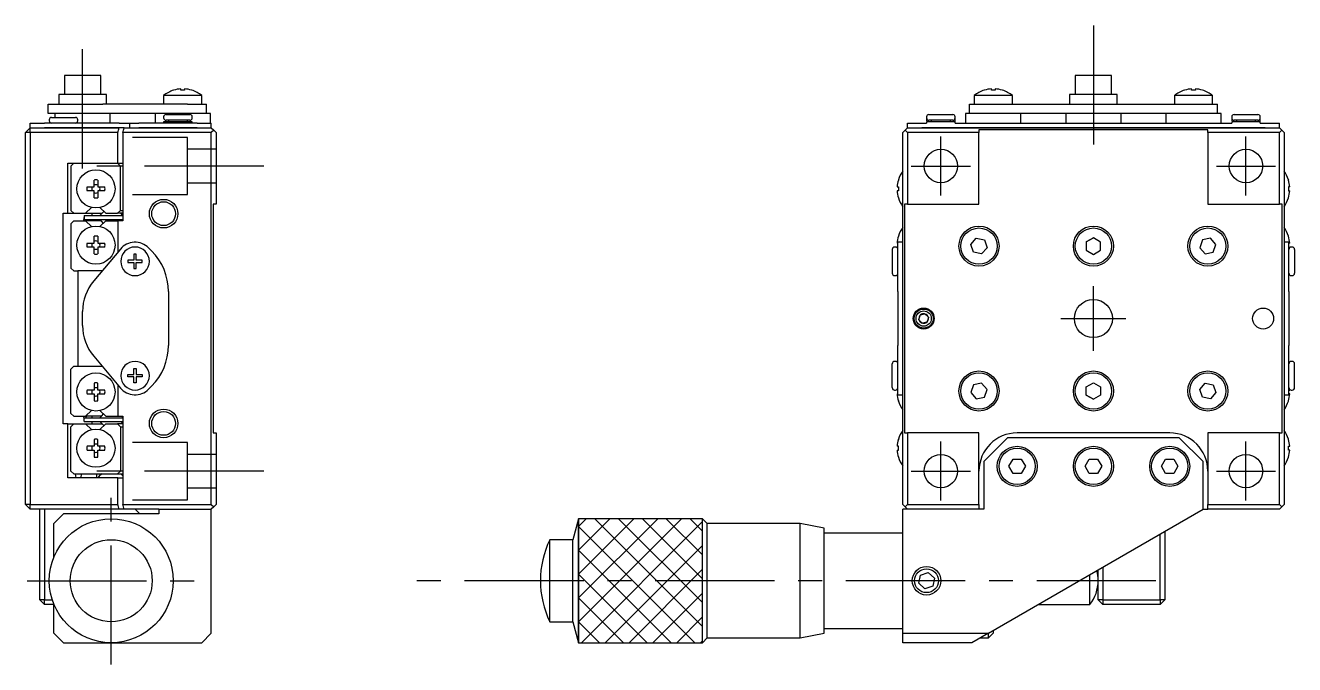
# Model space of a CAD drawing. Extents: x 28 to 395, y -23 to 175.
# Drawn here: x 262.3 to 395.4, y 64.8 to 131.9 of the extents above; entities that cross this region are included whole.
import ezdxf

# ---------------------------------------------------------------- set-up
doc = ezdxf.new("R2010")
doc.units = 0
doc.header["$LTSCALE"] = 10
doc.linetypes.add('CENTER', pattern=[2, 1.25, -0.25, 0.25, -0.25])
doc.linetypes.add('DASHED', pattern=[3.5, 2, -1.5])
doc.layers.get('0').update_dxf_attribs({"linetype": 'CONTINUOUS'})
doc.layers.add('CENTER', color=1, linetype='CENTER')

msp = doc.modelspace()

# ---------------------------------------------------------------- linework, layer by layer
at = {"color": 7, "linetype": 'CONTINUOUS'}
for p, q in [((268.343291, 126.649866), (266.443291, 126.649866)), ((266.443291, 126.649866), (266.443291, 124.649866)), ((270.243291, 126.649866), (268.343291, 126.649866)), ((270.243291, 124.649866), (270.243291, 126.649866)), ((376.248334, 126.649866), (372.448334, 126.649866)), ((372.448334, 126.649866), (372.448334, 124.649866)), ((376.248334, 124.649866), (376.248334, 126.649866)), ((278.643291, 125.105598), (278.643291, 125.237341)), ((279.043291, 125.237341), (279.043291, 125.105598)), ((363.648334, 125.105598), (363.648334, 125.237341)), ((364.048334, 125.237341), (364.048334, 125.105598)), ((384.648334, 125.105598), (384.648334, 125.237341)), ((385.048334, 125.237341), (385.048334, 125.105598)), ((268.343291, 124.649866), (265.843291, 124.649866)), ((265.843291, 124.649866), (265.843291, 123.649866)), ((270.843291, 124.649866), (268.343291, 124.649866)), ((270.843291, 123.649866), (270.843291, 124.649866)), ((280.843291, 124.547865), (276.843291, 124.547865)), ((276.843291, 124.547865), (276.843291, 123.649866)), ((277.914583, 125.105598), (277.893291, 125.105598)), ((279.043291, 125.105598), (278.643291, 125.105598)), ((279.793291, 125.105598), (279.772, 125.105598)), ((280.843291, 123.649866), (280.843291, 124.547865)), ((365.848334, 124.547865), (361.848334, 124.547865)), ((361.848334, 124.547865), (361.848334, 123.649866)), ((362.919625, 125.105598), (362.898334, 125.105598)), ((364.048334, 125.105598), (363.648334, 125.105598)), ((364.798334, 125.105598), (364.777043, 125.105598)), ((365.848334, 123.649866), (365.848334, 124.547865)), ((376.848334, 124.649866), (371.848334, 124.649866)), ((371.848334, 124.649866), (371.848334, 123.649866)), ((376.848334, 123.649866), (376.848334, 124.649866)), ((386.848334, 124.547865), (382.848334, 124.547865)), ((382.848334, 124.547865), (382.848334, 123.649866)), ((383.919625, 125.105598), (383.898334, 125.105598)), ((385.048334, 125.105598), (384.648334, 125.105598)), ((385.798334, 125.105598), (385.777043, 125.105598)), ((386.848334, 123.649866), (386.848334, 124.547865)), ((264.743291, 122.649866), (264.743291, 123.649866)), ((264.743291, 123.649866), (265.743291, 123.649866)), ((265.743291, 122.649866), (264.743291, 122.649866)), ((265.443291, 122.649866), (265.443291, 122.249866)), ((265.743291, 123.649866), (269.473291, 123.649866)), ((269.473291, 122.649866), (265.743291, 122.649866)), ((269.473291, 123.649866), (270.473291, 123.649866)), ((270.473291, 122.649866), (269.473291, 122.649866)), ((279.343291, 123.649866), (270.473291, 123.649866)), ((277.373598, 122.649866), (270.473291, 122.649866)), ((271.243291, 121.649866), (271.243291, 122.649866)), ((275.943291, 122.649866), (275.943291, 121.649866)), ((277.093291, 122.549866), (279.593291, 122.549866)), ((278.843291, 122.649866), (277.373598, 122.649866)), ((281.743291, 122.649866), (278.843291, 122.649866)), ((279.343291, 123.649866), (281.343291, 123.649866)), ((281.343291, 122.649866), (281.343291, 123.649866)), ((281.743291, 121.649866), (281.743291, 122.649866)), ((357.098334, 122.549866), (359.598334, 122.549866)), ((365.318028, 122.649866), (360.948334, 122.649866)), ((360.948334, 122.649866), (360.948334, 121.649866)), ((361.348334, 122.649866), (361.348334, 123.649866)), ((361.348334, 123.649866), (363.348334, 123.649866)), ((363.348334, 123.649866), (385.348334, 123.649866)), ((383.37864, 122.649866), (365.318028, 122.649866)), ((366.748334, 121.649866), (366.748334, 122.649866)), ((371.448334, 122.649866), (371.448334, 121.649866)), ((377.248334, 121.649866), (377.248334, 122.649866)), ((381.948334, 122.649866), (381.948334, 121.649866)), ((387.748334, 122.649866), (383.37864, 122.649866)), ((385.348334, 123.649866), (387.348334, 123.649866)), ((387.348334, 122.649866), (387.348334, 123.649866)), ((387.748334, 121.649866), (387.748334, 122.649866)), ((389.098334, 122.549866), (391.598334, 122.549866)), ((262.843291, 121.149866), (262.343291, 120.649866)), ((262.843291, 121.149866), (262.843291, 121.649866)), ((262.843291, 121.649866), (264.343291, 121.649866)), ((262.843291, 120.649866), (262.843291, 121.149866)), ((262.843291, 121.149866), (264.343291, 121.149866)), ((272.184629, 121.649866), (264.343291, 121.649866)), ((272.171652, 121.149866), (264.343291, 121.149866)), ((264.343291, 121.149866), (272.171652, 121.149866)), ((264.843291, 121.999866), (264.843291, 121.899866)), ((265.093291, 122.249866), (267.593291, 122.249866)), ((267.843291, 121.899866), (267.843291, 121.999866)), ((272.184629, 121.149866), (272.171652, 121.149866)), ((272.184629, 121.649866), (273.151292, 121.649866)), ((272.690644, 121.149866), (272.184629, 121.149866)), ((272.690644, 121.149866), (274.251653, 121.149866)), ((273.151292, 121.649866), (273.251653, 121.649866)), ((273.251653, 121.649866), (274.251653, 121.649866)), ((273.251653, 121.649866), (273.251653, 121.149866)), ((280.343291, 121.649866), (274.251653, 121.649866)), ((280.343291, 121.149866), (274.251653, 121.149866)), ((274.251653, 121.149866), (280.343291, 121.149866)), ((276.843291, 122.299866), (276.843291, 122.199866)), ((278.343291, 121.799866), (276.843291, 121.799866)), ((276.843291, 121.799866), (276.843291, 121.649866)), ((279.593291, 121.949866), (277.093291, 121.949866)), ((277.343291, 121.949866), (277.343291, 121.799866)), ((279.843291, 121.799866), (278.343291, 121.799866)), ((279.343291, 121.799866), (279.343291, 121.949866)), ((279.843291, 122.199866), (279.843291, 122.299866)), ((279.843291, 121.649866), (279.843291, 121.799866)), ((280.343291, 121.649866), (281.843291, 121.649866)), ((280.343291, 121.149866), (281.843291, 121.149866)), ((281.843291, 121.149866), (281.843291, 121.649866)), ((281.843291, 121.149866), (282.093291, 120.899866)), ((354.848334, 121.149866), (354.598334, 120.899866)), ((354.848334, 121.149866), (354.848334, 121.649866)), ((354.848334, 121.649866), (356.348334, 121.649866)), ((354.848334, 121.149866), (356.348334, 121.149866)), ((356.348334, 121.649866), (356.848334, 121.649866)), ((392.348334, 121.149866), (356.348334, 121.149866)), ((356.348334, 121.149866), (392.348334, 121.149866)), ((356.848334, 122.299866), (356.848334, 122.199866)), ((356.848334, 121.999866), (356.848334, 121.899866)), ((359.848334, 121.799866), (356.848334, 121.799866)), ((356.848334, 121.799866), (356.848334, 121.649866)), ((358.348334, 121.949866), (357.098334, 121.949866)), ((357.348334, 121.949866), (357.348334, 121.799866)), ((359.598334, 121.949866), (358.348334, 121.949866)), ((359.348334, 121.799866), (359.348334, 121.949866)), ((359.848334, 122.199866), (359.848334, 122.299866)), ((359.848334, 121.899866), (359.848334, 121.999866)), ((359.848334, 121.649866), (359.848334, 121.799866)), ((359.848334, 121.649866), (388.848334, 121.649866)), ((388.848334, 122.299866), (388.848334, 122.199866)), ((388.848334, 121.999866), (388.848334, 121.899866)), ((391.848334, 121.799866), (388.848334, 121.799866)), ((388.848334, 121.799866), (388.848334, 121.649866)), ((390.348334, 121.949866), (389.098334, 121.949866)), ((389.348334, 121.949866), (389.348334, 121.799866)), ((391.598334, 121.949866), (390.348334, 121.949866)), ((391.348334, 121.799866), (391.348334, 121.949866)), ((391.848334, 122.199866), (391.848334, 122.299866)), ((391.848334, 121.899866), (391.848334, 121.999866)), ((391.848334, 121.649866), (391.848334, 121.799866)), ((391.848334, 121.649866), (392.348334, 121.649866)), ((392.348334, 121.649866), (393.848334, 121.649866)), ((392.348334, 121.149866), (393.848334, 121.149866)), ((393.848334, 121.149866), (393.848334, 121.649866)), ((394.098334, 120.899866), (393.848334, 121.149866)), ((262.343291, 81.649866), (262.343291, 120.649866)), ((262.843291, 120.649866), (262.343291, 120.649866)), ((262.843291, 120.649866), (262.843291, 81.649866)), ((272.030091, 120.649866), (262.843291, 120.649866)), ((272.030091, 117.449866), (272.030091, 120.649866)), ((272.550129, 120.649866), (272.550129, 111.399866)), ((281.843291, 120.649866), (272.550129, 120.649866)), ((282.093291, 120.899866), (281.843291, 120.649866)), ((281.843291, 81.649866), (281.843291, 120.649866)), ((282.343291, 120.649866), (282.093291, 120.899866)), ((282.343291, 120.649866), (282.343291, 113.149866)), ((354.598334, 120.899866), (354.348334, 120.649866)), ((354.348334, 81.649866), (354.348334, 120.649866)), ((354.848334, 120.649866), (354.598334, 120.899866)), ((362.348334, 120.649866), (354.848334, 120.649866)), ((354.848334, 120.649866), (354.848334, 113.149866)), ((386.348334, 120.949866), (362.348334, 120.949866)), ((362.348334, 120.949866), (362.348334, 120.649866)), ((362.348334, 113.149866), (362.348334, 120.649866)), ((386.348334, 120.649866), (386.348334, 120.949866)), ((393.848334, 120.649866), (386.348334, 120.649866)), ((386.348334, 120.649866), (386.348334, 113.149866)), ((394.098334, 120.899866), (393.848334, 120.649866)), ((393.848334, 113.149866), (393.848334, 120.649866)), ((394.348334, 120.649866), (394.098334, 120.899866)), ((394.348334, 120.649866), (394.348334, 81.649866)), ((266.812276, 112.199866), (266.812276, 117.449866)), ((266.812276, 117.449866), (272.030091, 117.449866)), ((267.426623, 117.449866), (267.114041, 117.149866)), ((267.114041, 117.149866), (267.114041, 112.499866)), ((272.025296, 117.423958), (271.998442, 117.449866)), ((272.309355, 117.149866), (272.025296, 117.423958)), ((272.030091, 117.449866), (272.550129, 117.449866)), ((272.309355, 112.499866), (272.309355, 117.149866)), ((272.550129, 117.149866), (272.309355, 117.149866)), ((268.814583, 114.949866), (269.543291, 114.949866)), ((269.543291, 114.549866), (268.814583, 114.549866)), ((269.543291, 114.949866), (269.543291, 115.678574)), ((269.543291, 113.821157), (269.543291, 114.549866)), ((269.943291, 115.678574), (269.943291, 114.949866)), ((269.943291, 114.949866), (270.672, 114.949866)), ((270.672, 114.549866), (269.943291, 114.549866)), ((269.943291, 114.549866), (269.943291, 113.821157)), ((353.760858, 114.949866), (353.892601, 114.949866)), ((353.892601, 114.549866), (353.760858, 114.549866)), ((353.892601, 115.699866), (353.892601, 115.678574)), ((353.892601, 114.949866), (353.892601, 114.549866)), ((394.804066, 115.699866), (394.804066, 115.678574)), ((394.935809, 114.949866), (394.804066, 114.949866)), ((394.804066, 114.949866), (394.804066, 114.549866)), ((394.804066, 114.549866), (394.935809, 114.549866)), ((282.343291, 113.149866), (282.043291, 113.149866)), ((282.043291, 113.149866), (282.043291, 89.149866)), ((353.892601, 113.821157), (353.892601, 113.799866)), ((354.848334, 113.149866), (354.548334, 113.149866)), ((354.548334, 113.149866), (354.548334, 89.149866)), ((354.848334, 113.149866), (362.348334, 113.149866)), ((386.348334, 113.149866), (393.848334, 113.149866)), ((394.148334, 113.149866), (393.848334, 113.149866)), ((394.148334, 89.149866), (394.148334, 113.149866)), ((394.804066, 113.821157), (394.804066, 113.799866)), ((266.28858, 90.099866), (266.28858, 112.199866)), ((266.28858, 112.199866), (266.812276, 112.199866)), ((266.812276, 112.199866), (267.426623, 112.199866)), ((267.114041, 112.499866), (267.426623, 112.199866)), ((267.426623, 112.199866), (268.661002, 112.199866)), ((268.509086, 111.949866), (268.509086, 111.549866)), ((268.509086, 111.949866), (272.550129, 111.949866)), ((268.661002, 112.199866), (269.288179, 112.803001)), ((268.661002, 112.199866), (270.39599, 112.199866)), ((269.343291, 111.949866), (269.343291, 112.199866)), ((270.577364, 112.384051), (270.149806, 111.949866)), ((270.153312, 112.792499), (270.768568, 112.199866)), ((270.768568, 112.199866), (271.998442, 112.199866)), ((271.998442, 112.199866), (272.309355, 112.499866)), ((272.550129, 112.199866), (271.998442, 112.199866)), ((272.309355, 112.499866), (272.550129, 112.499866)), ((272.550216, 111.970841), (272.36484, 112.19986)), ((267.426623, 111.399866), (267.114041, 111.099866)), ((267.114041, 111.099866), (267.114041, 106.449866)), ((267.426623, 111.399866), (268.661002, 111.399866)), ((268.473647, 111.399887), (268.509068, 111.740191)), ((268.509086, 111.549866), (272.550129, 111.549866)), ((269.288179, 110.796731), (268.661002, 111.399866)), ((270.278782, 111.399866), (268.661002, 111.399866)), ((268.693691, 111.549953), (268.703075, 111.399925)), ((269.343291, 111.399866), (269.343291, 111.549866)), ((270.144112, 111.549873), (270.494726, 111.136151)), ((270.768568, 111.399866), (270.153312, 110.807232)), ((270.768568, 111.399866), (271.998442, 111.399866)), ((271.998442, 111.399866), (272.030091, 111.399866)), ((272.030093, 111.36933), (271.998442, 111.399866)), ((272.550129, 111.399866), (272.030091, 111.399866)), ((272.030091, 111.399866), (272.030091, 108.100425)), ((272.415124, 111.399866), (272.550129, 111.536963)), ((269.543291, 109.049866), (269.543291, 109.778574)), ((269.943291, 109.778574), (269.943291, 109.049866)), ((353.848334, 108.564079), (353.848334, 109.149866)), ((354.348334, 109.149866), (353.848334, 109.149866)), ((353.892601, 109.799866), (353.892601, 109.778574)), ((361.4987, 108.917565), (362.068749, 109.569519)), ((362.068749, 109.569519), (362.918382, 109.40182)), ((362.918382, 109.40182), (363.197967, 108.582167)), ((373.602296, 109.18967), (373.594433, 108.32368)), ((374.356196, 109.615855), (373.602296, 109.18967)), ((373.602296, 109.18967), (374.356196, 109.615855)), ((375.102234, 109.176051), (374.356196, 109.615855)), ((375.094372, 108.310062), (375.102234, 109.176051)), ((385.778285, 109.40182), (385.4987, 108.582167)), ((386.627919, 109.569519), (385.778285, 109.40182)), ((387.197967, 108.917565), (386.627919, 109.569519)), ((394.848334, 109.149866), (394.348334, 109.149866)), ((394.804066, 109.799866), (394.804066, 109.778574)), ((394.848334, 108.564079), (394.848334, 109.149866)), ((268.814583, 109.049866), (269.543291, 109.049866)), ((269.543291, 108.649866), (268.814583, 108.649866)), ((272.311202, 108.435441), (269.513069, 105.100755)), ((269.543291, 107.921157), (269.543291, 108.649866)), ((269.943291, 109.049866), (270.672, 109.049866)), ((270.672, 108.649866), (269.943291, 108.649866)), ((269.943291, 108.649866), (269.943291, 107.921157)), ((273.968291, 107.899866), (273.718291, 107.899866)), ((273.718291, 107.899866), (273.718291, 107.274866)), ((273.968291, 107.274866), (273.968291, 107.899866)), ((275.585932, 108.235652), (275.257505, 108.564079)), ((353.248334, 108.399866), (353.248334, 105.899866)), ((353.598334, 108.649866), (353.498334, 108.649866)), ((353.760858, 109.049866), (353.848334, 109.049866)), ((353.848334, 108.649866), (353.760858, 108.649866)), ((353.848334, 108.235652), (353.848334, 108.564079)), ((353.848334, 103.993011), (353.848334, 108.235652)), ((361.778285, 108.097911), (361.4987, 108.917565)), ((362.627919, 107.930212), (361.778285, 108.097911)), ((363.197967, 108.582167), (362.627919, 107.930212)), ((373.594433, 108.32368), (374.340471, 107.883876)), ((374.340471, 107.883876), (375.094372, 108.310062)), ((385.4987, 108.582167), (386.068749, 107.930212)), ((386.068749, 107.930212), (386.918382, 108.097911)), ((386.918382, 108.097911), (387.197967, 108.917565)), ((394.935809, 109.049866), (394.848334, 109.049866)), ((394.848334, 108.649866), (394.935809, 108.649866)), ((394.848334, 108.235652), (394.848334, 108.564079)), ((394.848334, 103.993011), (394.848334, 108.235652)), ((395.198334, 108.649866), (395.098334, 108.649866)), ((395.448334, 108.399866), (395.448334, 105.899866)), ((273.718291, 107.274866), (273.093291, 107.274866)), ((273.093291, 107.274866), (273.093291, 107.024866)), ((273.093291, 107.024866), (273.718291, 107.024866)), ((273.718291, 107.024866), (273.718291, 106.399866)), ((274.593291, 107.274866), (273.968291, 107.274866)), ((273.968291, 107.024866), (274.593291, 107.024866)), ((273.968291, 106.399866), (273.968291, 107.024866)), ((274.593291, 107.024866), (274.593291, 107.274866)), ((267.114041, 106.449866), (267.426623, 106.149866)), ((267.426623, 106.149866), (267.843291, 106.149866)), ((267.843291, 106.149866), (267.843291, 96.149866)), ((270.393377, 106.149866), (267.843291, 106.149866)), ((273.718291, 106.399866), (273.968291, 106.399866)), ((353.498334, 105.649866), (353.598334, 105.649866)), ((395.098334, 105.649866), (395.198334, 105.649866)), ((277.343291, 103.993011), (277.343291, 98.30672)), ((353.848334, 103.993011), (353.848334, 98.30672)), ((394.848334, 103.993011), (394.848334, 98.30672)), ((268.343291, 100.412914), (268.343291, 101.886817)), ((356.056993, 101.057215), (356.171008, 101.477929)), ((356.171008, 101.477929), (356.181959, 101.518334)), ((356.181959, 101.518334), (356.222425, 101.529054)), ((356.222425, 101.529054), (356.643782, 101.640671)), ((356.643782, 101.640671), (356.684249, 101.65139)), ((356.684249, 101.65139), (356.713766, 101.621705)), ((356.713766, 101.621705), (357.021108, 101.312607)), ((357.039675, 101.242516), (356.925659, 100.821802)), ((357.021108, 101.312607), (357.050625, 101.282922)), ((357.050625, 101.282922), (357.039675, 101.242516)), ((356.046043, 101.01681), (356.056993, 101.057215)), ((356.07556, 100.987124), (356.046043, 101.01681)), ((356.382901, 100.678027), (356.07556, 100.987124)), ((356.412418, 100.648341), (356.382901, 100.678027)), ((356.452885, 100.659061), (356.412418, 100.648341)), ((356.874242, 100.770677), (356.452885, 100.659061)), ((356.914709, 100.781397), (356.874242, 100.770677)), ((356.925659, 100.821802), (356.914709, 100.781397)), ((269.513069, 97.198976), (272.311202, 93.86429)), ((353.848334, 94.064079), (353.848334, 98.30672)), ((394.848334, 94.064079), (394.848334, 98.30672)), ((267.114041, 95.849866), (267.426623, 96.149866)), ((267.114041, 91.199866), (267.114041, 95.849866)), ((267.426623, 96.149866), (267.843291, 96.149866)), ((267.843291, 96.149866), (270.393377, 96.149866)), ((273.718291, 95.899866), (273.968291, 95.899866)), ((273.718291, 95.274866), (273.718291, 95.899866)), ((273.968291, 95.899866), (273.968291, 95.274866)), ((353.248334, 93.899866), (353.248334, 96.399866)), ((353.598334, 96.649866), (353.498334, 96.649866)), ((395.198334, 96.649866), (395.098334, 96.649866)), ((395.448334, 93.899866), (395.448334, 96.399866)), ((273.093291, 95.274866), (273.718291, 95.274866)), ((273.093291, 95.024866), (273.093291, 95.274866)), ((273.718291, 95.024866), (273.093291, 95.024866)), ((273.718291, 94.399866), (273.718291, 95.024866)), ((273.968291, 95.274866), (274.593291, 95.274866)), ((273.968291, 95.024866), (273.968291, 94.399866)), ((274.593291, 95.024866), (273.968291, 95.024866)), ((274.593291, 95.274866), (274.593291, 95.024866)), ((269.543291, 93.649866), (268.814583, 93.649866)), ((268.814583, 93.249866), (269.543291, 93.249866)), ((269.543291, 94.378574), (269.543291, 93.649866)), ((269.543291, 93.249866), (269.543291, 92.521157)), ((269.943291, 93.649866), (269.943291, 94.378574)), ((270.672, 93.649866), (269.943291, 93.649866)), ((269.943291, 92.521157), (269.943291, 93.249866)), ((269.943291, 93.249866), (270.672, 93.249866)), ((272.030091, 94.199306), (272.030091, 90.899866)), ((273.968291, 94.399866), (273.718291, 94.399866)), ((275.257505, 93.735652), (275.585932, 94.064079)), ((353.498334, 93.649866), (353.598334, 93.649866)), ((353.848334, 93.649866), (353.760858, 93.649866)), ((353.760858, 93.249866), (353.848334, 93.249866)), ((353.848334, 93.735652), (353.848334, 94.064079)), ((353.848334, 93.149866), (353.848334, 93.735652)), ((361.778285, 94.20182), (361.4987, 93.382167)), ((361.4987, 93.382167), (362.068749, 92.730212)), ((362.627919, 94.369519), (361.778285, 94.20182)), ((363.197967, 93.717565), (362.627919, 94.369519)), ((362.918382, 92.897911), (363.197967, 93.717565)), ((373.594433, 93.976051), (374.340471, 94.415855)), ((373.602296, 93.110062), (373.594433, 93.976051)), ((374.340471, 94.415855), (375.094372, 93.98967)), ((375.094372, 93.98967), (375.102234, 93.12368)), ((385.4987, 93.717565), (386.068749, 94.369519)), ((385.778285, 92.897911), (385.4987, 93.717565)), ((386.068749, 94.369519), (386.918382, 94.20182)), ((387.197967, 93.382167), (386.627919, 92.730212)), ((386.918382, 94.20182), (387.197967, 93.382167)), ((394.848334, 93.735652), (394.848334, 94.064079)), ((394.848334, 93.149866), (394.848334, 93.735652)), ((394.848334, 93.649866), (394.935809, 93.649866)), ((394.935809, 93.249866), (394.848334, 93.249866)), ((395.098334, 93.649866), (395.198334, 93.649866)), ((353.848334, 93.149866), (354.348334, 93.149866)), ((353.892601, 92.499866), (353.892601, 92.521157)), ((362.068749, 92.730212), (362.918382, 92.897911)), ((374.356196, 92.683876), (373.602296, 93.110062)), ((373.602296, 93.110062), (374.356196, 92.683876)), ((375.102234, 93.12368), (374.356196, 92.683876)), ((386.627919, 92.730212), (385.778285, 92.897911)), ((394.348334, 93.149866), (394.848334, 93.149866)), ((394.804066, 92.499866), (394.804066, 92.521157)), ((267.426623, 90.899866), (267.114041, 91.199866)), ((267.426623, 90.899866), (268.661002, 90.899866)), ((268.509076, 90.559495), (268.473647, 90.899852)), ((268.509086, 90.349866), (268.509086, 90.749866)), ((268.509086, 90.749866), (272.550129, 90.749866)), ((269.288179, 91.503001), (268.661002, 90.899866)), ((270.278737, 90.899866), (268.661002, 90.899866)), ((268.703075, 90.89981), (268.69369, 90.749776)), ((269.343291, 90.749866), (269.343291, 90.899866)), ((270.494735, 91.163589), (270.144049, 90.749766)), ((270.768568, 90.899866), (270.153312, 91.492499)), ((270.768568, 90.899866), (271.998442, 90.899866)), ((272.030093, 90.930401), (271.998442, 90.899866)), ((271.998442, 90.899866), (272.030091, 90.899866)), ((272.030091, 90.899866), (272.550129, 90.899866)), ((272.550129, 90.762768), (272.415124, 90.899866)), ((272.550129, 90.899866), (272.550129, 81.649866)), ((266.812276, 90.099866), (266.28858, 90.099866)), ((266.812276, 84.449866), (266.812276, 90.099866)), ((266.812276, 90.099866), (267.426623, 90.099866)), ((267.114041, 89.799866), (267.426623, 90.099866)), ((267.114041, 85.149866), (267.114041, 89.799866)), ((267.426623, 90.099866), (268.661002, 90.099866)), ((268.509086, 90.349866), (272.550129, 90.349866)), ((268.661002, 90.099866), (269.288179, 89.496731)), ((268.661002, 90.099866), (270.39599, 90.099866)), ((269.343291, 90.099866), (269.343291, 90.349866)), ((270.149806, 90.349866), (270.577364, 89.91568)), ((270.153312, 89.507232), (270.768568, 90.099866)), ((270.768568, 90.099866), (271.998442, 90.099866)), ((271.998442, 90.099866), (272.309355, 89.799866)), ((272.550129, 90.099866), (271.998442, 90.099866)), ((272.309355, 89.799866), (272.309355, 85.149866)), ((272.309355, 89.799866), (272.550129, 89.799866)), ((272.364875, 90.099911), (272.550298, 90.329007)), ((269.543291, 88.478574), (269.543291, 87.749866)), ((269.943291, 87.749866), (269.943291, 88.478574)), ((282.043291, 89.149866), (282.343291, 89.149866)), ((282.343291, 89.149866), (282.343291, 81.649866)), ((353.892601, 88.478574), (353.892601, 88.499866)), ((354.548334, 89.149866), (354.848334, 89.149866)), ((354.848334, 89.149866), (354.848334, 81.649866)), ((362.348334, 89.149866), (354.848334, 89.149866)), ((362.348334, 81.649866), (362.348334, 89.149866)), ((365.348334, 88.649866), (362.848334, 86.149866)), ((383.348334, 88.649866), (365.348334, 88.649866)), ((382.348334, 89.149866), (366.348334, 89.149866)), ((385.848334, 86.149866), (383.348334, 88.649866)), ((386.348334, 89.149866), (386.348334, 81.649866)), ((393.848334, 89.149866), (386.348334, 89.149866)), ((393.848334, 81.649866), (393.848334, 89.149866)), ((393.848334, 89.149866), (394.148334, 89.149866)), ((394.804066, 88.478574), (394.804066, 88.499866)), ((269.543291, 87.749866), (268.814583, 87.749866)), ((268.814583, 87.349866), (269.543291, 87.349866)), ((269.543291, 87.349866), (269.543291, 86.621157)), ((270.672, 87.749866), (269.943291, 87.749866)), ((269.943291, 87.349866), (270.672, 87.349866)), ((269.943291, 86.621157), (269.943291, 87.349866)), ((353.892601, 87.749866), (353.760858, 87.749866)), ((353.760858, 87.349866), (353.892601, 87.349866)), ((353.892601, 87.349866), (353.892601, 87.749866)), ((353.892601, 86.599866), (353.892601, 86.621157)), ((394.804066, 87.749866), (394.935809, 87.749866)), ((394.804066, 87.349866), (394.804066, 87.749866)), ((394.935809, 87.349866), (394.804066, 87.349866)), ((394.804066, 86.599866), (394.804066, 86.621157)), ((362.848334, 86.149866), (362.848334, 81.150866)), ((365.482308, 85.649866), (365.915321, 86.399866)), ((365.915321, 84.899866), (365.482308, 85.649866)), ((365.915321, 86.399866), (366.781346, 86.399866)), ((366.781346, 86.399866), (367.214359, 85.649866)), ((367.214359, 85.649866), (366.781346, 84.899866)), ((373.482308, 85.649866), (373.915321, 86.399866)), ((373.915321, 84.899866), (373.482308, 85.649866)), ((373.915321, 86.399866), (374.781346, 86.399866)), ((374.781346, 86.399866), (375.214359, 85.649866)), ((375.214359, 85.649866), (374.781346, 84.899866)), ((381.482308, 85.649866), (381.915321, 86.399866)), ((381.915321, 84.899866), (381.482308, 85.649866)), ((381.915321, 86.399866), (382.781346, 86.399866)), ((382.781346, 86.399866), (383.214359, 85.649866)), ((383.214359, 85.649866), (382.781346, 84.899866)), ((385.848334, 81.149866), (385.848334, 86.149866)), ((272.030091, 84.449866), (266.812276, 84.449866)), ((267.426623, 84.849866), (267.114041, 85.149866)), ((267.426623, 84.849866), (271.998442, 84.849866)), ((267.658204, 84.449866), (267.611562, 84.849801)), ((268.203812, 84.849833), (268.163632, 84.449866)), ((269.843291, 84.449866), (269.843291, 84.849866)), ((270.093291, 84.599866), (269.943291, 84.449866)), ((270.343291, 84.849866), (270.093291, 84.599866)), ((272.309355, 85.149866), (271.998442, 84.849866)), ((271.998442, 84.849866), (272.550129, 84.849866)), ((272.030091, 81.649866), (272.030091, 84.449866)), ((272.030091, 84.449866), (272.550129, 84.449866)), ((272.550129, 85.149866), (272.309355, 85.149866)), ((272.550129, 84.643028), (272.343291, 84.849866)), ((366.781346, 84.899866), (365.915321, 84.899866)), ((374.781346, 84.899866), (373.915321, 84.899866)), ((382.781346, 84.899866), (381.915321, 84.899866)), ((262.843291, 81.649866), (262.343291, 81.649866)), ((262.843291, 81.149866), (262.343291, 81.649866)), ((262.843291, 81.149866), (262.843291, 81.649866)), ((262.843291, 81.649866), (272.030091, 81.649866)), ((272.550129, 81.649866), (281.843291, 81.649866)), ((281.843291, 81.649866), (282.093291, 81.399866)), ((282.093291, 81.399866), (281.843291, 81.149866)), ((282.343291, 81.649866), (282.093291, 81.399866)), ((354.348334, 81.649866), (354.598334, 81.399866)), ((354.848334, 81.649866), (354.598334, 81.399866)), ((354.598334, 81.399866), (354.848334, 81.149866)), ((354.848334, 81.649866), (362.348334, 81.649866)), ((362.348334, 81.649866), (362.348334, 81.149866)), ((386.348334, 81.649866), (393.848334, 81.649866)), ((386.348334, 81.149866), (386.348334, 81.649866)), ((394.098334, 81.399866), (393.848334, 81.649866)), ((393.848334, 81.149866), (394.098334, 81.399866)), ((394.098334, 81.399866), (394.348334, 81.649866)), ((272.171652, 81.149866), (262.843291, 81.149866)), ((263.843291, 71.649866), (263.843291, 81.149866)), ((264.343291, 81.149866), (264.343291, 71.649866)), ((266.343291, 80.649866), (265.343291, 79.649866)), ((276.343291, 80.649866), (266.343291, 80.649866)), ((272.690644, 81.149866), (272.171652, 81.149866)), ((276.343291, 81.149866), (272.690644, 81.149866)), ((274.343291, 80.649866), (273.843291, 81.149866)), ((276.343291, 81.149866), (276.343291, 80.649866)), ((276.343291, 81.149866), (281.843291, 81.149866)), ((281.843291, 68.149866), (281.843291, 81.149866)), ((320.348327, 80.149865), (319.758839, 77.949866)), ((320.348327, 73.650128), (320.348327, 80.149865)), ((333.348328, 80.149865), (320.348327, 80.149865)), ((333.348328, 80.149865), (320.348327, 80.149865)), ((320.348327, 80.149865), (320.348327, 67.149867)), ((333.348328, 73.650128), (333.348328, 80.149865)), ((333.84833, 79.649862), (333.348328, 80.149865)), ((333.348328, 67.149867), (333.348328, 80.149865)), ((354.348334, 68.149866), (354.348334, 81.149866)), ((354.848334, 81.149866), (354.348334, 81.149866)), ((362.348334, 81.149866), (354.848334, 81.149866)), ((362.348334, 81.149866), (354.848334, 81.149866)), ((362.847334, 81.149866), (362.348334, 81.149866)), ((362.847334, 81.149866), (362.849334, 81.149866)), ((363.331673, 68.149866), (385.848334, 81.149866)), ((385.848334, 81.149866), (386.348334, 81.149866)), ((393.848334, 81.149866), (386.348334, 81.149866)), ((265.343291, 76.149863), (265.343291, 79.649866)), ((333.84833, 73.650108), (333.84833, 79.649862)), ((343.598335, 79.649862), (333.84833, 79.649862)), ((343.598335, 73.650108), (343.598335, 79.649862)), ((346.098334, 79.149863), (343.598335, 79.649862)), ((346.098334, 73.650087), (346.098334, 79.149863)), ((354.348334, 78.649866), (346.098334, 78.649866)), ((381.348334, 71.649866), (381.348334, 78.551789)), ((381.848334, 78.840465), (381.848334, 71.649866)), ((317.348328, 73.650039), (317.348328, 77.949866)), ((319.758839, 77.949866), (317.348328, 77.949866)), ((319.758839, 73.650039), (319.758839, 77.949866)), ((374.848334, 71.649866), (374.848334, 74.799013)), ((375.348334, 75.087688), (375.348334, 71.649866)), ((317.348328, 69.349866), (317.348328, 73.650039)), ((319.758839, 69.349866), (319.758839, 73.650039)), ((320.348327, 67.149867), (320.348327, 73.650128)), ((333.348328, 67.149867), (333.348328, 73.650128)), ((333.84833, 67.64987), (333.84833, 73.650108)), ((343.598335, 67.64987), (343.598335, 73.650108)), ((346.098334, 68.149869), (346.098334, 73.650087)), ((356.024819, 73.381866), (356.204482, 74.22905)), ((356.668671, 72.802681), (356.024819, 73.381866)), ((356.204482, 74.22905), (357.027996, 74.49705)), ((357.027996, 74.49705), (357.671848, 73.917866)), ((357.671848, 73.917866), (357.492186, 73.070681)), ((373.970825, 73.649966), (373.970825, 74.292383)), ((373.970825, 71.14987), (373.970825, 73.649966)), ((357.492186, 73.070681), (356.668671, 72.802681)), ((264.343291, 71.149866), (263.843291, 71.649866)), ((264.343291, 71.649866), (263.843291, 71.649866)), ((264.343291, 71.149866), (264.343291, 71.649866)), ((264.343291, 71.649866), (265.158634, 71.649866)), ((265.343291, 71.149866), (264.343291, 71.149866)), ((265.343291, 68.149866), (265.343291, 71.149868)), ((368.527833, 71.14987), (373.970825, 71.14987)), ((375.348334, 71.149866), (374.848334, 71.649866)), ((375.348334, 71.649866), (374.848334, 71.649866)), ((375.348334, 71.649866), (375.348334, 71.149866)), ((375.348334, 71.649866), (381.348334, 71.649866)), ((381.348334, 71.149866), (375.348334, 71.149866)), ((381.348334, 71.649866), (381.348334, 71.149866)), ((381.848334, 71.649866), (381.348334, 71.149866)), ((381.848334, 71.649866), (381.348334, 71.649866)), ((317.348328, 69.349866), (319.758839, 69.349866)), ((319.758839, 69.349866), (320.348327, 67.149867)), ((265.343291, 68.149866), (266.343291, 67.149866)), ((280.843291, 67.149866), (281.843291, 68.149866)), ((343.598335, 67.64987), (346.098334, 68.149869)), ((346.098334, 68.649866), (354.348334, 68.649866)), ((354.348334, 68.149866), (363.331673, 68.149866)), ((354.348334, 67.149866), (354.348334, 68.149866)), ((363.331673, 68.149866), (361.599622, 67.149866)), ((363.348334, 67.649866), (363.348334, 68.159485)), ((363.348334, 67.649866), (363.848334, 68.149866)), ((363.848334, 68.44816), (363.848334, 68.149866)), ((266.343291, 67.149866), (271.343291, 67.149866)), ((271.343291, 67.149866), (280.843291, 67.149866)), ((320.348327, 67.149867), (333.348328, 67.149867)), ((320.348327, 67.149867), (333.348328, 67.149867)), ((333.348328, 67.149867), (333.84833, 67.64987)), ((333.84833, 67.64987), (343.598335, 67.64987)), ((361.599622, 67.149866), (354.348334, 67.149866)), ((362.465648, 67.649866), (363.348334, 67.649866))]:
    msp.add_line(p, q, dxfattribs=at)
at = {"color": 3, "linetype": 'DASHED'}
for p, q in [((277.343291, 120.149866), (273.568287, 120.149866)), ((279.343291, 120.149866), (277.343291, 120.149866)), ((279.343291, 114.149866), (279.343291, 120.149866)), ((282.343291, 118.899866), (279.343291, 118.899866)), ((279.343291, 115.399866), (282.343291, 115.399866)), ((273.568256, 114.149866), (279.343291, 114.149866)), ((279.343291, 88.149866), (273.568287, 88.149866)), ((279.343291, 82.149866), (279.343291, 88.149866)), ((282.343291, 86.899866), (279.343291, 86.899866)), ((279.343291, 83.399866), (282.343291, 83.399866)), ((273.568256, 82.149866), (279.343291, 82.149866))]:
    msp.add_line(p, q, dxfattribs=at)
at = {"color": 3, "linetype": 'CONTINUOUS'}
for p, q in [((320.348327, 79.346791), (321.1514, 80.149865)), ((320.348327, 76.846791), (323.6514, 80.149865)), ((320.348327, 74.346791), (326.1514, 80.149865)), ((320.348327, 71.846791), (328.6514, 80.149865)), ((320.348327, 69.346791), (331.1514, 80.149865)), ((322.05194, 80.149865), (333.348328, 68.853476)), ((324.55194, 80.149865), (333.348328, 71.353476)), ((327.05194, 80.149865), (333.348328, 73.853476)), ((329.55194, 80.149865), (333.348328, 76.353476)), ((332.05194, 80.149865), (333.348328, 78.853476)), ((320.348327, 79.353477), (332.551938, 67.149867)), ((320.651402, 67.149867), (333.348328, 79.846792)), ((323.151402, 67.149867), (333.348328, 77.346792)), ((320.348327, 76.853477), (330.051938, 67.149867)), ((325.651402, 67.149867), (333.348328, 74.846792)), ((320.348327, 74.353477), (327.551938, 67.149867)), ((328.151402, 67.149867), (333.348328, 72.346792)), ((320.348327, 71.853477), (325.051938, 67.149867)), ((320.348327, 69.353477), (322.551938, 67.149867)), ((330.651402, 67.149867), (333.348328, 69.846792)), ((333.151402, 67.149867), (333.348328, 67.346792))]:
    msp.add_line(p, q, dxfattribs=at)
at = {"color": 7, "linetype": 'CONTINUOUS'}
for centre, radius in [((358.348334, 117.149866), 1.75), ((390.348334, 117.149866), 1.75), ((269.743291, 114.749866), 2), ((276.843291, 112.149866), 1.25), ((269.743291, 108.849866), 2), ((362.348334, 108.749866), 2.1), ((362.348334, 108.749866), 1.9), ((374.348334, 108.749866), 2.1), ((374.348334, 108.749866), 1.9), ((386.348334, 108.749866), 2.1), ((386.348334, 108.749866), 1.9), ((374.348334, 101.149866), 2), ((356.548334, 101.149866), 1.1), ((356.548334, 101.149866), 1), ((392.148334, 101.149866), 1.1), ((269.743291, 93.449866), 2), ((362.348334, 93.549866), 2.1), ((362.348334, 93.549866), 1.9), ((374.348334, 93.549866), 2.1), ((374.348334, 93.549866), 1.9), ((386.348334, 93.549866), 2.1), ((386.348334, 93.549866), 1.9), ((276.843291, 90.149866), 1.25), ((269.743291, 87.549866), 2), ((358.348334, 85.149866), 1.75), ((366.348334, 85.649866), 2.1), ((366.348334, 85.649866), 1.9), ((374.348334, 85.649866), 2.1), ((374.348334, 85.649866), 1.9), ((382.348334, 85.649866), 2.1), ((382.348334, 85.649866), 1.9), ((390.348334, 85.149866), 1.75), ((271.343291, 73.649866), 6.499999), ((271.343291, 73.649866), 4.3), ((356.848334, 73.649866), 1.25)]:
    msp.add_circle(centre, radius, dxfattribs=at)
at = {"color": 3, "linetype": 'CONTINUOUS'}
for centre, radius in [((276.843291, 112.149866), 1.5), ((356.548334, 101.149866), 0.8), ((276.843291, 90.149866), 1.5), ((356.848334, 73.649866), 1.5)]:
    msp.add_circle(centre, radius, dxfattribs=at)
at = {"color": 7, "linetype": 'CONTINUOUS'}
for centre, radius, start, end in [((278.843291, 122.049866), 3.193744, 93.59035, 106.905258), ((278.843291, 122.049866), 3.193744, 73.094742, 86.40965), ((363.848334, 122.049866), 3.193744, 93.59035, 106.905258), ((363.848334, 122.049866), 3.193744, 73.094742, 86.40965), ((384.848334, 122.049866), 3.193744, 93.59035, 106.905258), ((384.848334, 122.049866), 3.193744, 73.094742, 86.40965), ((278.843291, 122.049866), 3.2, 107.270005, 128.682187), ((278.843291, 122.049866), 3.2, 51.317813, 72.729995), ((363.848334, 122.049866), 3.2, 107.270005, 128.682187), ((363.848334, 122.049866), 3.2, 51.317813, 72.729995), ((384.848334, 122.049866), 3.2, 107.270005, 128.682187), ((384.848334, 122.049866), 3.2, 51.317813, 72.729995), ((277.093291, 122.299866), 0.25, 90, 180), ((279.593291, 122.299866), 0.25, 0, 90), ((357.098334, 122.299866), 0.25, 90, 180), ((359.598334, 122.299866), 0.25, 0, 90), ((389.098334, 122.299866), 0.25, 90, 180), ((391.598334, 122.299866), 0.25, 0, 90), ((265.093291, 121.999866), 0.25, 90, 180), ((265.093291, 121.899866), 0.25, 180, 270), ((267.593291, 121.999866), 0.25, 0, 90), ((267.593291, 121.899866), 0.25, 270, 0), ((202.343291, 140.649866), 72.5, 343.986606, 344.397282), ((202.343291, 140.649866), 73, 344.099203, 344.506843), ((277.093291, 122.199866), 0.25, 180, 270), ((279.593291, 122.199866), 0.25, 270, 0), ((357.098334, 122.199866), 0.25, 180, 270), ((357.098334, 121.999866), 0.25, 156.421822, 180), ((359.598334, 122.199866), 0.25, 270, 0), ((359.598334, 121.999866), 0.25, 0, 23.578178), ((359.598334, 121.899866), 0.25, 336.421822, 0), ((389.098334, 122.199866), 0.25, 180, 270), ((389.098334, 121.999866), 0.25, 156.421822, 180), ((391.598334, 122.199866), 0.25, 270, 0), ((391.598334, 121.999866), 0.25, 0, 23.578178), ((391.598334, 121.899866), 0.25, 336.421822, 0), ((356.948334, 114.749866), 3.2, 144.340912, 162.729995), ((391.748334, 114.749866), 3.2, 17.270005, 35.659088), ((269.743291, 114.749866), 0.95, 167.846803, 192.153197), ((269.743291, 114.749866), 0.435085, 152.633517, 207.366483), ((269.743291, 114.749866), 0.95, 77.846803, 102.153197), ((269.743291, 114.749866), 0.435085, 62.633517, 117.366483), ((269.743291, 114.749866), 0.435085, 332.633517, 27.366483), ((269.743291, 114.749866), 0.95, 347.846803, 12.153197), ((356.948334, 114.749866), 3.193744, 163.094742, 176.40965), ((356.948334, 114.749866), 3.193744, 183.59035, 196.905258), ((391.748334, 114.749866), 3.193744, 3.59035, 16.905258), ((391.748334, 114.749866), 3.193744, 343.094742, 356.40965), ((269.743291, 114.749866), 0.435085, 242.633517, 297.366483), ((269.743291, 114.749866), 0.95, 257.846803, 282.153197), ((356.948334, 114.749866), 3.2, 197.270005, 215.659088), ((391.748334, 114.749866), 3.2, 324.340912, 342.729995), ((356.948334, 108.849866), 3.2, 144.340912, 162.729995), ((391.748334, 108.849866), 3.2, 17.270005, 35.659088), ((269.743291, 108.849866), 0.95, 77.846803, 102.153197), ((269.743291, 108.849866), 0.435085, 62.633517, 117.366483), ((273.843291, 107.149866), 2, 45, 140), ((356.948334, 108.849866), 3.193744, 163.094742, 176.40965), ((391.748334, 108.849866), 3.193744, 3.59035, 16.905258), ((269.743291, 108.849866), 0.95, 167.846803, 192.153197), ((269.743291, 108.849866), 0.435085, 152.633517, 207.366483), ((269.743291, 108.849866), 0.435085, 242.633517, 297.366483), ((269.743291, 108.849866), 0.95, 257.846803, 282.153197), ((269.743291, 108.849866), 0.435085, 332.633517, 27.366483), ((269.743291, 108.849866), 0.95, 347.846803, 12.153197), ((273.843291, 107.149866), 1.5, 0, 180), ((271.343291, 103.993011), 6, 0, 45), ((353.498334, 108.399866), 0.25, 90, 180), ((353.598334, 108.399866), 0.25, 0, 90), ((356.948334, 108.849866), 3.193744, 183.59035, 184.744041), ((395.098334, 108.399866), 0.25, 90, 180), ((391.748334, 108.849866), 3.193744, 355.255959, 356.40965), ((395.198334, 108.399866), 0.25, 0, 90), ((273.843291, 107.149866), 1.5, 180, 0), ((353.498334, 105.899866), 0.25, 180, 270), ((353.598334, 105.899866), 0.25, 270, 0), ((395.098334, 105.899866), 0.25, 180, 270), ((395.198334, 105.899866), 0.25, 270, 0), ((273.343291, 101.886817), 5, 140, 180), ((356.548334, 101.149866), 0.5, 138.99484, 190.678706), ((356.548334, 101.149866), 0.5, 78.99484, 130.678706), ((356.548334, 101.149866), 0.5, 18.99484, 70.678706), ((356.548334, 101.149866), 0.5, 318.99484, 10.678706), ((273.343291, 100.412914), 5, 180, 220), ((356.548334, 101.149866), 0.5, 198.99484, 250.678706), ((356.548334, 101.149866), 0.5, 258.99484, 310.678706), ((271.343291, 98.30672), 6, 315, 0), ((273.843291, 95.149866), 1.5, 180, 90), ((273.843291, 95.149866), 1.5, 90, 180), ((353.498334, 96.399866), 0.25, 90, 180), ((353.598334, 96.399866), 0.25, 0, 90), ((395.098334, 96.399866), 0.25, 90, 180), ((395.198334, 96.399866), 0.25, 0, 90), ((269.743291, 93.449866), 0.95, 167.846803, 192.153197), ((269.743291, 93.449866), 0.435085, 152.633517, 207.366483), ((269.743291, 93.449866), 0.95, 77.846803, 102.153197), ((269.743291, 93.449866), 0.435085, 62.633517, 117.366483), ((269.743291, 93.449866), 0.435085, 332.633517, 27.366483), ((269.743291, 93.449866), 0.95, 347.846803, 12.153197), ((273.843291, 95.149866), 2, 220, 315), ((353.498334, 93.899866), 0.25, 180, 270), ((353.598334, 93.899866), 0.25, 270, 0), ((356.948334, 93.449866), 3.193744, 175.255959, 176.40965), ((356.948334, 93.449866), 3.193744, 183.59035, 196.905258), ((391.748334, 93.449866), 3.193744, 343.094742, 356.40965), ((395.098334, 93.899866), 0.25, 180, 270), ((391.748334, 93.449866), 3.193744, 3.59035, 4.744041), ((395.198334, 93.899866), 0.25, 270, 0), ((269.743291, 93.449866), 0.435085, 242.633517, 297.366483), ((269.743291, 93.449866), 0.95, 257.846803, 282.153197), ((356.948334, 93.449866), 3.2, 197.270005, 215.659088), ((391.748334, 93.449866), 3.2, 324.340912, 342.729995), ((356.948334, 87.549866), 3.2, 144.340912, 162.729995), ((391.748334, 87.549866), 3.2, 17.270005, 35.659088), ((269.743291, 87.549866), 0.95, 77.846803, 102.153197), ((269.743291, 87.549866), 0.435085, 62.633517, 117.366483), ((356.948334, 87.549866), 3.193744, 163.094742, 176.40965), ((366.348334, 85.149866), 4, 90, 180), ((382.348334, 85.149866), 4, 0, 90), ((391.748334, 87.549866), 3.193744, 3.59035, 16.905258), ((269.743291, 87.549866), 0.95, 167.846803, 192.153197), ((269.743291, 87.549866), 0.435085, 152.633517, 207.366483), ((269.743291, 87.549866), 0.435085, 242.633517, 297.366483), ((269.743291, 87.549866), 0.95, 257.846803, 282.153197), ((269.743291, 87.549866), 0.435085, 332.633517, 27.366483), ((269.743291, 87.549866), 0.95, 347.846803, 12.153197), ((356.948334, 87.549866), 3.193744, 183.59035, 196.905258), ((356.948334, 87.549866), 3.2, 197.270005, 215.659088), ((391.748334, 87.549866), 3.2, 324.340912, 342.729995), ((391.748334, 87.549866), 3.193744, 343.094742, 356.40965), ((202.343291, 61.649866), 72.5, 15.602718, 16.013394), ((202.343291, 61.649866), 73, 15.493157, 15.900797), ((362.848334, 81.149866), 0.001, 180, 90), ((326.093328, 73.649863), 9.745001, 153.816202, 206.183785), ((370.848329, 73.649863), 3.999997, 0, 15.451316), ((370.848329, 73.649863), 3.999997, 321.317827, 0)]:
    msp.add_arc(centre, radius, start, end, dxfattribs=at)
at = {"layer": 'CENTER', "color": 1, "linetype": 'CENTER'}
for p, q in [((268.343291, 116.899866), (268.343291, 131.899866)), ((374.348334, 131.899866), (374.348334, 116.899866)), ((358.348334, 114.049866), (358.348334, 120.249866)), ((390.348334, 114.049866), (390.348334, 120.249866)), ((287.343291, 117.149866), (267.343291, 117.149866)), ((355.248334, 117.149866), (361.448334, 117.149866)), ((387.248334, 117.149866), (393.448334, 117.149866)), ((374.348334, 97.749866), (374.348334, 104.549866)), ((370.948334, 101.149866), (377.748334, 101.149866)), ((358.348334, 82.049866), (358.348334, 88.249866)), ((390.348334, 82.049866), (390.348334, 88.249866)), ((287.343291, 85.149866), (267.343291, 85.149866)), ((355.248334, 85.149866), (361.448334, 85.149866)), ((387.248334, 85.149866), (393.448334, 85.149866)), ((271.343291, 64.849867), (271.343291, 82.449864)), ((262.543293, 73.649866), (280.14329, 73.649866)), ((380.89833, 73.649866), (300.89833, 73.649866))]:
    msp.add_line(p, q, dxfattribs=at)

doc.saveas('drawing.dxf')
